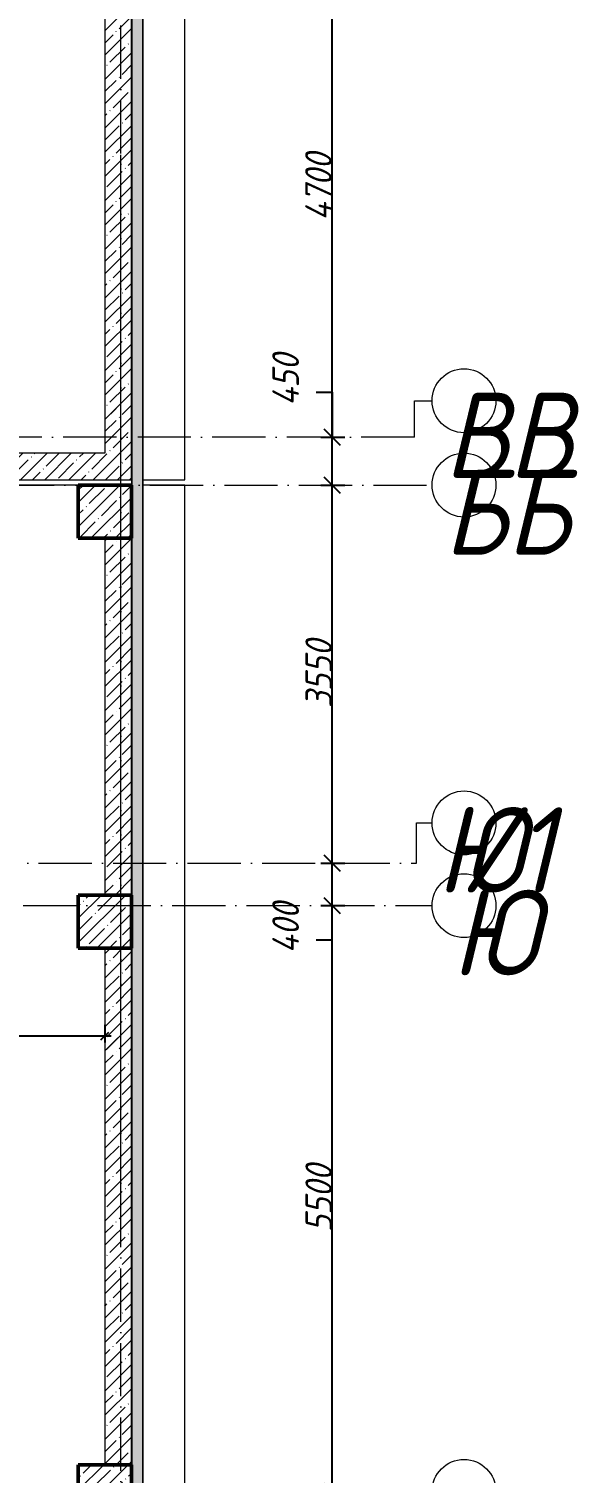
# Model space of a CAD drawing. Header units: millimetres. Extents: x -12989 to 629078, y -109036 to 555275.
# Drawn here: x 613924 to 619104, y 465630 to 479193 of the extents above; entities that cross this region are included whole.
import ezdxf

# ---------------------------------------------------------------- set-up
doc = ezdxf.new("R2010")
doc.units = ezdxf.units.MM
doc.linetypes.add('50_200_ШТРИХ_1Т_ш5_п1_п1_', pattern=[700, 500, -100, 0, -100])
for name, color, linetype, lineweight in [('A-____-____-DIMS', 7, 'Continuous', 9), ('A-FLOR-____-OTLN', 7, 'Continuous', 9), ('A-WALL-____-MCUT', 7, 'Continuous', 13), ('A-WALL-____-MCUT-1', 7, 'Continuous', 9), ('A-WALL-____-MCUT-3', 7, 'Continuous', 9), ('A-WALL-____-PATT-1', 7, 'Continuous', 9), ('A-WALL-FNSH-MCUT-1', 7, 'Continuous', 9), ('S-COLS-____-MCUT', 7, 'Continuous', 50), ('S-COLS-____-OTLN', 7, 'Continuous', 9), ('S-GRID-____-IDEN', 7, 'Continuous', 9), ('S-GRID-____-OTLN', 7, 'Continuous', 9), ('S-GRID-____-OTLN-1', 7, '50_200_ШТРИХ_1Т_ш5_п1_п1_', 9)]:
    doc.layers.add(name, color=color, linetype=linetype, lineweight=lineweight)
doc.styles.add('ISOCPEUR_I', font='isocpeui.ttf', dxfattribs={"width": 0.9, "height": 2.5})
doc.styles.add('ISOCPEUR_I_7', font='isocpeui.ttf', dxfattribs={"width": 0.9, "height": 90})
doc.styles.add('ISOCPEUR_I_9', font='isocpeui.ttf', dxfattribs={"width": 0.9, "height": 250})
doc.dimstyles.new('ISO-1_8_0_9К_СРЕДНИЙ_Кладочные', dxfattribs={"dimscale": 304.8, "dimtxt": 89.638306, "dimasz": 0.246063, "dimexe": 0.19685, "dimexo": 0, "dimgap": 0, "dimtad": 1, "dimdec": 3, "dimrnd": 0.001, "dimdsep": 46, "dimtxsty": 'ISOCPEUR_I_7', "dimblk1": 'OBLIQUE', "dimblk2": 'OBLIQUE', "dimsah": 1, "dimcen": 0.09, "dimdle": 0.19685, "dimazin": 0, "dimtfac": 1, "dimtdec": 4, "dimtix": 1, "dimtmove": 2, "dimatfit": 3, "dimfxl": 1, "dimtvp": 1, "dimtolj": 1, "dimtzin": 0, "dimarcsym": 2})
doc.dimstyles.new('ISO-2_5_0_9К_БОЛЬШОЙ_ОСИ', dxfattribs={"dimscale": 304.8, "dimtxt": 248.995294, "dimasz": 0.492126, "dimexe": 0.393701, "dimexo": 0, "dimgap": 0, "dimtad": 1, "dimdec": 0, "dimzin": 0, "dimdsep": 46, "dimtxsty": 'ISOCPEUR_I_9', "dimblk1": 'OBLIQUE', "dimblk2": 'OBLIQUE', "dimsah": 1, "dimcen": 0.09, "dimdle": 0.393701, "dimazin": 0, "dimtfac": 1, "dimtdec": 4, "dimtix": 1, "dimtmove": 0, "dimatfit": 3, "dimfxl": 1, "dimtvp": 1, "dimtolj": 1, "dimtzin": 0, "dimarcsym": 2})
doc.dimstyles.new('ISO-2_5_0_9К_БОЛЬШОЙ_ОСИ_1', dxfattribs={"dimscale": 304.8, "dimtxt": 248.995294, "dimasz": 0.492126, "dimexe": 0.393701, "dimexo": 0, "dimgap": 0, "dimtad": 1, "dimdec": 0, "dimzin": 0, "dimdsep": 46, "dimtxsty": 'ISOCPEUR_I_9', "dimblk1": 'OBLIQUE', "dimblk2": 'OBLIQUE', "dimsah": 1, "dimcen": 0.09, "dimdle": 0.393701, "dimazin": 0, "dimtfac": 1, "dimtdec": 4, "dimtix": 1, "dimtmove": 1, "dimatfit": 3, "dimfxl": 1, "dimtvp": 1, "dimtolj": 1, "dimtzin": 0, "dimarcsym": 2})
pattern_1 = [(45, (513638.8, 428127.92), (-114.04925, 114.04925), []), (45, (513752.85, 428127.92), (-114.04925, 114.04925), [201.612, -40.322, 3.353, -36.97])]
pattern_2 = [(45, (513638.8, 428127.92), (-114.04925, 114.04925), []), (45, (513752.85, 428127.92), (-114.04925, 114.04925), [201.612, -40.322, 3.353, -36.97])]
pattern_3 = [(45, (-101000, -46531.04), (-114.04925, 114.04925), []), (45, (-100885.95, -46531.04), (-114.04925, 114.04925), [201.613, -40.323, 3.353, -36.97])]
pattern_4 = [(45, (-101000, -42681.04), (-114.04925, 114.04925), []), (45, (-100885.95, -42681.04), (-114.04925, 114.04925), [201.613, -40.323, 3.353, -36.97])]

# ---------------------------------------------------------------- blocks, each defined once
blk = doc.blocks.new('BSC_Колонна _Прямоугольная - 500х500-V125-АР1_Кладочный план подвала в осях 1-64_Ю-ЯЯ')
at = {"layer": 'S-COLS-____-OTLN'}
h = blk.add_hatch(dxfattribs=at)
h.set_pattern_fill('FP_141', color=256, style=0, pattern_type=2)
h.set_pattern_definition(pattern_3)
h.paths.add_polyline_path([(-250, -250), (250, -250), (250, 250), (-250, 250)], flags=0)
at = {"layer": 'S-COLS-____-MCUT'}
for p, q in [((250, 250), (-250, 250)), ((-250, 250), (-250, -250)), ((250, -250), (250, 250)), ((-250, -250), (250, -250))]:
    blk.add_line(p, q, dxfattribs=at)
blk = doc.blocks.new('BSC_Колонна _Прямоугольная - 500х500-V127-АР1_Кладочный план подвала в осях 1-64_Ю-ЯЯ')
at = {"layer": 'S-COLS-____-OTLN'}
h = blk.add_hatch(dxfattribs=at)
h.set_pattern_fill('FP_143', color=256, style=0, pattern_type=2)
h.set_pattern_definition(pattern_4)
h.paths.add_polyline_path([(-250, -250), (250, -250), (250, 250), (-250, 250)], flags=0)
at = {"layer": 'S-COLS-____-MCUT'}
for p, q in [((250, 250), (-250, 250)), ((-250, 250), (-250, -250)), ((250, -250), (250, 250)), ((-250, -250), (250, -250))]:
    blk.add_line(p, q, dxfattribs=at)
blk = doc.blocks.new('Ось сетки - Круг_Ø6_00__ISO-2_5_0_9K_-25732049-АР1_Кладочный план подвала в осях 1-64_Ю-ЯЯ')
at = {"layer": 'S-GRID-____-IDEN'}
blk.add_circle((0, 0), 3, dxfattribs=at)
blk = doc.blocks.new('_Oblique')
at = {"color": 0, "linetype": 'ByBlock', "lineweight": -2}
blk.add_line((-0.5, -0.5), (0.5, 0.5), dxfattribs=at)
blk = doc.blocks.new('*D6588')
at = {"layer": 'A-____-____-DIMS', "color": 0, "lineweight": -2, "transparency": 16777216}
for p, q in [((616773, 470839), (616773, 471479)), ((616667, 471359), (616893, 471359)), ((616667, 470959), (616893, 470959)), ((616773, 470639), (616773, 470959)), ((616623, 470639), (616773, 470639))]:
    blk.add_line(p, q, dxfattribs=at)
at = {"layer": 'Defpoints', "color": 0, "transparency": 16777216}
for p in [(616667, 471359), (616773, 471359), (616667, 470959)]:
    blk.add_point(p, dxfattribs=at)
at = {"layer": 'A-____-____-DIMS', "color": 0, "lineweight": -2, "transparency": 16777216, "xscale": 150, "yscale": 150, "zscale": 150}
for p, rotation in [((616773, 471359), 90), ((616773, 470959), 270)]:
    blk.add_blockref('_Oblique', p, dxfattribs=dict(at, rotation=rotation))
at = {"layer": 'A-____-____-DIMS', "color": 0, "transparency": 16777216, "insert": (616212, 470510), "char_height": 250, "width": 591.84, "attachment_point": 1, "rotation": 90, "line_spacing_factor": 1.149209, "style": 'ISOCPEUR_I_9'}
blk.add_mtext('\\A1;400', dxfattribs=at)
blk = doc.blocks.new('*D6589')
at = {"layer": 'A-____-____-DIMS', "color": 0, "lineweight": -2, "transparency": 16777216}
for p, q in [((616773, 471239), (616773, 475029)), ((616667, 474909), (616893, 474909)), ((616667, 471359), (616893, 471359))]:
    blk.add_line(p, q, dxfattribs=at)
at = {"layer": 'Defpoints', "color": 0, "transparency": 16777216}
for p in [(616667, 474909), (616773, 474909), (616667, 471359)]:
    blk.add_point(p, dxfattribs=at)
at = {"layer": 'A-____-____-DIMS', "color": 0, "lineweight": -2, "transparency": 16777216, "xscale": 150, "yscale": 150, "zscale": 150}
for p, rotation in [((616773, 474909), 90), ((616773, 471359), 270)]:
    blk.add_blockref('_Oblique', p, dxfattribs=dict(at, rotation=rotation))
at = {"layer": 'A-____-____-DIMS', "color": 0, "transparency": 16777216, "insert": (616648, 473134), "char_height": 250, "width": 758.48, "attachment_point": 5, "rotation": 90, "style": 'ISOCPEUR_I_9'}
blk.add_mtext('\\A1;3550', dxfattribs=at)
blk = doc.blocks.new('*D6590')
at = {"layer": 'A-____-____-DIMS', "color": 0, "lineweight": -2, "transparency": 16777216}
for p, q in [((616623, 475782), (616773, 475782)), ((616773, 475782), (616773, 475359)), ((616773, 474789), (616773, 475479)), ((616667, 475359), (616893, 475359)), ((616667, 474909), (616893, 474909))]:
    blk.add_line(p, q, dxfattribs=at)
at = {"layer": 'Defpoints', "color": 0, "transparency": 16777216}
for p in [(616667, 475359), (616773, 475359), (616667, 474909)]:
    blk.add_point(p, dxfattribs=at)
at = {"layer": 'A-____-____-DIMS', "color": 0, "lineweight": -2, "transparency": 16777216, "xscale": 150, "yscale": 150, "zscale": 150}
for p, rotation in [((616773, 475359), 90), ((616773, 474909), 270)]:
    blk.add_blockref('_Oblique', p, dxfattribs=dict(at, rotation=rotation))
at = {"layer": 'A-____-____-DIMS', "color": 0, "transparency": 16777216, "insert": (616212, 475653), "char_height": 250, "width": 591.84, "attachment_point": 1, "rotation": 90, "line_spacing_factor": 1.149209, "style": 'ISOCPEUR_I_9'}
blk.add_mtext('\\A1;450', dxfattribs=at)
blk = doc.blocks.new('*D6591')
at = {"layer": 'A-____-____-DIMS', "color": 0, "lineweight": -2, "transparency": 16777216}
for p, q in [((616773, 475239), (616773, 480179)), ((616667, 480059), (616893, 480059)), ((616667, 475359), (616893, 475359))]:
    blk.add_line(p, q, dxfattribs=at)
at = {"layer": 'Defpoints', "color": 0, "transparency": 16777216}
for p in [(616667, 480059), (616773, 480059), (616667, 475359)]:
    blk.add_point(p, dxfattribs=at)
at = {"layer": 'A-____-____-DIMS', "color": 0, "lineweight": -2, "transparency": 16777216, "xscale": 150, "yscale": 150, "zscale": 150}
for p, rotation in [((616773, 480059), 90), ((616773, 475359), 270)]:
    blk.add_blockref('_Oblique', p, dxfattribs=dict(at, rotation=rotation))
at = {"layer": 'A-____-____-DIMS', "color": 0, "transparency": 16777216, "insert": (616646, 477709), "char_height": 250, "width": 781.46, "attachment_point": 5, "rotation": 90, "style": 'ISOCPEUR_I_9'}
blk.add_mtext('\\A1;4700', dxfattribs=at)
blk = doc.blocks.new('BSC_Колонна _Прямоугольная - 500х500-V36-АР1_Кладочный план подвала в осях 1-64_А-ГГ')
at = {"layer": 'S-COLS-____-OTLN'}
h = blk.add_hatch(dxfattribs=at)
h.set_pattern_fill('FP_47', color=256, style=0, pattern_type=2)
h.set_pattern_definition([(45, (-101000, -37331.04), (-114.04925, 114.04925), []), (45, (-100885.95, -37331.04), (-114.04925, 114.04925), [201.613, -40.323, 3.353, -36.97])])
h.paths.add_polyline_path([(-250, -250), (250, -250), (250, 250), (-250, 250)], flags=0)
at = {"layer": 'S-COLS-____-MCUT'}
for p, q in [((250, 250), (-250, 250)), ((-250, 250), (-250, -250)), ((250, -250), (250, 250)), ((-250, -250), (250, -250))]:
    blk.add_line(p, q, dxfattribs=at)
blk = doc.blocks.new('BSC_Колонна _Прямоугольная - 500х500-V128-АР1_Кладочный план подвала в осях 1-64_А-ГГ')
at = {"layer": 'S-COLS-____-OTLN'}
h = blk.add_hatch(dxfattribs=at)
h.set_pattern_fill('FP_144', color=256, style=0, pattern_type=2)
h.set_pattern_definition(pattern_3)
h.paths.add_polyline_path([(-250, -250), (250, -250), (250, 250), (-250, 250)], flags=0)
at = {"layer": 'S-COLS-____-MCUT'}
for p, q in [((250, 250), (-250, 250)), ((-250, 250), (-250, -250)), ((250, -250), (250, 250)), ((-250, -250), (250, -250))]:
    blk.add_line(p, q, dxfattribs=at)
blk = doc.blocks.new('BSC_Колонна _Прямоугольная - 500х500-V130-АР1_Кладочный план подвала в осях 1-64_А-ГГ')
at = {"layer": 'S-COLS-____-OTLN'}
h = blk.add_hatch(dxfattribs=at)
h.set_pattern_fill('FP_146', color=256, style=0, pattern_type=2)
h.set_pattern_definition(pattern_4)
h.paths.add_polyline_path([(-250, -250), (250, -250), (250, 250), (-250, 250)], flags=0)
at = {"layer": 'S-COLS-____-MCUT'}
for p, q in [((250, 250), (-250, 250)), ((-250, 250), (-250, -250)), ((250, -250), (250, 250)), ((-250, -250), (250, -250))]:
    blk.add_line(p, q, dxfattribs=at)
blk = doc.blocks.new('Ось сетки - Круг_Ø6_00__ISO-2_5_0_9K_-25732049-АР1_Кладочный план подвала в осях 1-64_А-ГГ')
at = {"layer": 'S-GRID-____-IDEN'}
blk.add_circle((0, 0), 3, dxfattribs=at)
blk = doc.blocks.new('*D6503')
at = {"layer": 'A-____-____-DIMS', "color": 0, "lineweight": -2, "transparency": 16777216}
for p, q in [((616773, 465339), (616773, 471079)), ((616667, 470959), (616893, 470959)), ((616667, 465459), (616893, 465459))]:
    blk.add_line(p, q, dxfattribs=at)
at = {"layer": 'Defpoints', "color": 0, "transparency": 16777216}
for p in [(616667, 470959), (616773, 470959), (616667, 465459)]:
    blk.add_point(p, dxfattribs=at)
at = {"layer": 'A-____-____-DIMS', "color": 0, "lineweight": -2, "transparency": 16777216, "xscale": 150, "yscale": 150, "zscale": 150}
for p, rotation in [((616773, 470959), 90), ((616773, 465459), 270)]:
    blk.add_blockref('_Oblique', p, dxfattribs=dict(at, rotation=rotation))
at = {"layer": 'A-____-____-DIMS', "color": 0, "transparency": 16777216, "insert": (616648, 468209), "char_height": 250, "width": 758.48, "attachment_point": 5, "rotation": 90, "style": 'ISOCPEUR_I_9'}
blk.add_mtext('\\A1;5500', dxfattribs=at)
blk = doc.blocks.new('*D6504')
at = {"layer": 'A-____-____-DIMS', "color": 0, "lineweight": -2, "transparency": 16777216}
for p, q in [((616773, 470839), (616773, 471479)), ((616667, 471359), (616893, 471359)), ((616667, 470959), (616893, 470959)), ((616773, 470639), (616773, 470959)), ((616623, 470639), (616773, 470639))]:
    blk.add_line(p, q, dxfattribs=at)
at = {"layer": 'Defpoints', "color": 0, "transparency": 16777216}
for p in [(616667, 471359), (616773, 471359), (616667, 470959)]:
    blk.add_point(p, dxfattribs=at)
at = {"layer": 'A-____-____-DIMS', "color": 0, "lineweight": -2, "transparency": 16777216, "xscale": 150, "yscale": 150, "zscale": 150}
for p, rotation in [((616773, 471359), 90), ((616773, 470959), 270)]:
    blk.add_blockref('_Oblique', p, dxfattribs=dict(at, rotation=rotation))
at = {"layer": 'A-____-____-DIMS', "color": 0, "transparency": 16777216, "insert": (616212, 470510), "char_height": 250, "width": 591.84, "attachment_point": 1, "rotation": 90, "line_spacing_factor": 1.149209, "style": 'ISOCPEUR_I_9'}
blk.add_mtext('\\A1;400', dxfattribs=at)
blk = doc.blocks.new('*D6367')
at = {"layer": 'A-____-____-DIMS', "color": 0, "lineweight": -2, "transparency": 16777216}
for p, q in [((614639, 469841), (614639, 469675)), ((609479, 469735), (614699, 469735)), ((609539, 469399), (609539, 469795))]:
    blk.add_line(p, q, dxfattribs=at)
at = {"layer": 'Defpoints', "color": 0, "transparency": 16777216}
for p in [(614639, 469841), (614639, 469735), (609539, 469399)]:
    blk.add_point(p, dxfattribs=at)
at = {"layer": 'A-____-____-DIMS', "color": 0, "lineweight": -2, "transparency": 16777216, "xscale": 75, "yscale": 75, "zscale": 75, "rotation": 180}
blk.add_blockref('_Oblique', (609539, 469735), dxfattribs=at)
at = {"layer": 'A-____-____-DIMS', "color": 0, "lineweight": -2, "transparency": 16777216, "xscale": 75, "yscale": 75, "zscale": 75}
blk.add_blockref('_Oblique', (614639, 469735), dxfattribs=at)
at = {"layer": 'A-____-____-DIMS', "color": 0, "transparency": 16777216, "insert": (612089, 469780), "char_height": 90, "width": 504.73, "attachment_point": 5, "style": 'ISOCPEUR_I_7'}
blk.add_mtext('\\A1;5100', dxfattribs=at)

msp = doc.modelspace()

# ---------------------------------------------------------------- hatches: boundary and pattern name
at = {"layer": 'A-WALL-____-PATT-1'}
h = msp.add_hatch(dxfattribs=at)
h.set_pattern_fill('FP_54', color=256, style=0, pattern_type=2)
h.set_pattern_definition([(0, (513638.804, 428127.92), (120.967, 69.841), [80.645, -161.29]), (120, (513638.804, 428127.92), (-120.96808, 69.84086), [80.645, -161.29]), (60, (513638.804, 428127.92), (-8e-05, 139.68186), [0, -161.29, 80.645, 0])])
h.paths.add_polyline_path([(614941.2613, 469608.9591), (614990.8036, 469608.9591), (614990.8036, 513910.9591), (614890.8036, 513910.9591), (614890.8036, 469608.9591)], flags=0)
h = msp.add_hatch(dxfattribs=at)
h.set_pattern_fill('FP_1', color=256, style=0, pattern_type=2)
h.set_pattern_definition(pattern_1)
h.paths.add_polyline_path([(614638.8036, 475208.9591), (614888.8036, 475208.9591), (614888.8036, 483308.9591), (614638.8036, 483308.9591), (614638.8036, 475665.223)], flags=0)
h = msp.add_hatch(dxfattribs=at)
h.set_pattern_fill('FP_1', color=256, style=0, pattern_type=2)
h.set_pattern_definition(pattern_2)
h.paths.add_polyline_path([(614888.8036, 475208.9591), (614888.8036, 475629.0977), (614638.8036, 475629.0977), (614638.8036, 475208.9591)], flags=0)
h = msp.add_hatch(dxfattribs=at)
h.set_pattern_fill('FP_91', color=256, style=0, pattern_type=2)
h.set_pattern_definition([(0, (513638.804, 428127.92), (120.968, 69.841), [80.645, -161.29]), (120, (513638.804, 428127.92), (-120.96808, 69.84086), [80.645, -161.29]), (60, (513638.804, 428127.92), (-8e-05, 139.68186), [0, -161.29, 80.645, 0])])
h.paths.add_polyline_path([(614990.8036, 426206.9591), (614990.8036, 475629.0977), (614890.8036, 475629.0977), (614890.8036, 426206.9591)], flags=0)
h = msp.add_hatch(dxfattribs=at)
h.set_pattern_fill('FP_1', color=256, style=0, pattern_type=2)
h.set_pattern_definition(pattern_1)
h.paths.add_polyline_path([(614888.8036, 474958.9591), (614888.8036, 475208.9591), (610488.8036, 475208.9591), (610488.8036, 474958.9591), (612602.86, 474958.9591)], flags=0)
h = msp.add_hatch(dxfattribs=at)
h.set_pattern_fill('FP_1', color=256, style=0, pattern_type=2)
h.set_pattern_definition(pattern_2)
h.paths.add_polyline_path([(614888.8036, 474958.9591), (614888.8036, 475208.9591), (610488.8036, 475208.9591), (610488.8036, 474958.9591), (612603.6164, 474958.9591)], flags=0)
h = msp.add_hatch(dxfattribs=at)
h.set_pattern_fill('FP_1', color=256, style=0, pattern_type=2)
h.set_pattern_definition(pattern_1)
h.paths.add_polyline_path([(614638.8036, 471058.9591), (614888.8036, 471058.9591), (614888.8036, 474408.9591), (614638.8036, 474408.9591)], flags=0)
h = msp.add_hatch(dxfattribs=at)
h.set_pattern_fill('FP_1', color=256, style=0, pattern_type=2)
h.set_pattern_definition(pattern_2)
h.paths.add_polyline_path([(614888.8036, 471058.9591), (614888.8036, 474408.9591), (614638.8036, 474408.9591), (614638.8036, 471058.9591)], flags=0)
h = msp.add_hatch(dxfattribs=at)
h.set_pattern_fill('FP_1', color=256, style=0, pattern_type=2)
h.set_pattern_definition(pattern_1)
h.paths.add_polyline_path([(614888.8036, 469608.9591), (614888.8036, 470558.9591), (614638.8036, 470558.9591), (614638.8036, 469608.9591)], flags=0)
h = msp.add_hatch(dxfattribs=at)
h.set_pattern_fill('FP_1', color=256, style=0, pattern_type=2)
h.set_pattern_definition(pattern_2)
h.paths.add_polyline_path([(614888.8036, 465708.9591), (614888.8036, 470558.9591), (614638.8036, 470558.9591), (614638.8036, 465708.9591)], flags=0)

# ---------------------------------------------------------------- linework, layer by layer
at = {"layer": 'A-FLOR-____-OTLN'}
for p, q in [((615388.8036, 474958.9591), (615388.8036, 511465.5908)), ((615388.8036, 474958.9591), (615388.8036, 475629.0977)), ((614388.8036, 474908.9591), (611488.8036, 474908.9591)), ((614388.8036, 474908.9591), (611488.8036, 474908.9591)), ((614998.8036, 474958.9591), (615388.8036, 474958.9591)), ((614998.8036, 474958.9591), (615388.8036, 474958.9591)), ((615388.8036, 474908.9591), (614998.8036, 474908.9591)), ((615388.8036, 474908.9591), (614998.8036, 474908.9591)), ((615388.8036, 469608.9591), (615388.8036, 474908.9591)), ((615388.8036, 425708.9591), (615388.8036, 474908.9591))]:
    msp.add_line(p, q, dxfattribs=at)
at = {"layer": 'A-WALL-____-MCUT'}
for p, q in [((614990.8036, 513910.9591), (614990.8036, 469608.9591)), ((614998.8036, 469608.9591), (614998.8036, 513918.9591)), ((614990.8036, 475629.0977), (614990.8036, 426106.9591)), ((614998.8036, 426098.9591), (614998.8036, 475629.0977))]:
    msp.add_line(p, q, dxfattribs=at)
at = {"layer": 'A-WALL-____-MCUT-1'}
for p, q in [((614638.8036, 483308.9591), (614638.8036, 475208.9591)), ((614888.8036, 475208.9591), (614888.8036, 483308.9591)), ((614638.8036, 475629.0977), (614638.8036, 475208.9591)), ((614888.8036, 474958.9591), (614888.8036, 475629.0977)), ((614638.8036, 475208.9591), (610738.8036, 475208.9591)), ((614638.8036, 475208.9591), (610738.8036, 475208.9591)), ((614888.8036, 474958.9591), (614888.8036, 475208.9591)), ((610488.8036, 474958.9591), (614888.8036, 474958.9591)), ((610488.8036, 474958.9591), (614888.8036, 474958.9591)), ((614638.8036, 474408.9591), (614638.8036, 471058.9591)), ((614638.8036, 474408.9591), (614638.8036, 471058.9591)), ((614888.8036, 471058.9591), (614888.8036, 474408.9591)), ((614888.8036, 471058.9591), (614888.8036, 474408.9591)), ((614638.8036, 470558.9591), (614638.8036, 469608.9591)), ((614638.8036, 470558.9591), (614638.8036, 465708.9591)), ((614888.8036, 469608.9591), (614888.8036, 470558.9591)), ((614888.8036, 465708.9591), (614888.8036, 470558.9591))]:
    msp.add_line(p, q, dxfattribs=at)
at = {"layer": 'A-WALL-____-MCUT-3'}
for p, q in [((614890.8036, 513810.9591), (614890.8036, 469608.9591)), ((614890.8036, 475629.0977), (614890.8036, 426206.9591))]:
    msp.add_line(p, q, dxfattribs=at)
at = {"layer": 'A-WALL-FNSH-MCUT-1'}
for p, q in [((614888.8036, 475208.9591), (614888.8036, 474908.9591)), ((614888.8036, 474958.9591), (614888.8036, 474908.9591)), ((614888.8036, 474408.9591), (614888.8036, 471058.9591)), ((614888.8036, 474408.9591), (614888.8036, 471058.9591)), ((614888.8036, 470558.9591), (614888.8036, 469608.9591)), ((614888.8036, 470558.9591), (614888.8036, 465708.9591))]:
    msp.add_line(p, q, dxfattribs=at)
at = {"layer": 'S-GRID-____-OTLN'}
for p, q in [((617547.6761, 475700.6957), (617713.2102, 475700.6957)), ((617547.6761, 475358.9591), (617547.6761, 475700.6957)), ((617547.6761, 475700.6957), (617713.2102, 475700.6957)), ((617547.6761, 475358.9591), (617547.6761, 475700.6957)), ((617568.0647, 471736.1977), (617713.2102, 471736.1977)), ((617568.0647, 471358.9591), (617568.0647, 471736.1977)), ((617568.0647, 471736.1977), (617713.2102, 471736.1977)), ((617568.0647, 471358.9591), (617568.0647, 471736.1977))]:
    msp.add_line(p, q, dxfattribs=at)
at = {"layer": 'S-GRID-____-OTLN-1'}
for p, q in [((614788.8036, 468222.3269), (614788.8036, 519020.7686)), ((614788.8036, 423645.3108), (614788.8036, 478008.8768)), ((617547.6761, 475358.9591), (606660.0679, 475358.9591)), ((617547.6761, 475358.9591), (606660.0679, 475358.9591)), ((606660.0679, 474908.9591), (617713.2102, 474908.9591)), ((606660.0679, 474908.9591), (617713.2102, 474908.9591)), ((588111.118, 471358.9591), (617568.0647, 471358.9591)), ((588111.118, 471358.9591), (617568.0647, 471358.9591)), ((580965.574, 470958.9591), (617713.2102, 470958.9591)), ((580965.574, 470958.9591), (617713.2102, 470958.9591))]:
    msp.add_line(p, q, dxfattribs=at)

# ---------------------------------------------------------------- block references
at = {"layer": 'S-COLS-____-OTLN'}
for name, p in [('BSC_Колонна _Прямоугольная - 500х500-V128-АР1_Кладочный план подвала в осях 1-64_А-ГГ', (614638.8036, 474658.9591)), ('BSC_Колонна _Прямоугольная - 500х500-V125-АР1_Кладочный план подвала в осях 1-64_Ю-ЯЯ', (614638.8036, 474658.9591)), ('BSC_Колонна _Прямоугольная - 500х500-V127-АР1_Кладочный план подвала в осях 1-64_Ю-ЯЯ', (614638.8036, 470808.9591)), ('BSC_Колонна _Прямоугольная - 500х500-V130-АР1_Кладочный план подвала в осях 1-64_А-ГГ', (614638.8036, 470808.9591)), ('BSC_Колонна _Прямоугольная - 500х500-V36-АР1_Кладочный план подвала в осях 1-64_А-ГГ', (614638.8036, 465458.9591))]:
    msp.add_blockref(name, p, dxfattribs=at)
at = {"layer": 'S-GRID-____-IDEN', "xscale": 99.99999999999993, "yscale": 99.99999999999993, "zscale": 99.99999999999993}
for name, p, rotation in [('Ось сетки - Круг_Ø6_00__ISO-2_5_0_9K_-25732049-АР1_Кладочный план подвала в осях 1-64_Ю-ЯЯ', (618013.2102, 475700.6957), 89.99999999999982), ('Ось сетки - Круг_Ø6_00__ISO-2_5_0_9K_-25732049-АР1_Кладочный план подвала в осях 1-64_А-ГГ', (618013.2102, 475700.6957), 89.99999999999982), ('Ось сетки - Круг_Ø6_00__ISO-2_5_0_9K_-25732049-АР1_Кладочный план подвала в осях 1-64_Ю-ЯЯ', (618013.2102, 474908.9591), 269.9999999999995), ('Ось сетки - Круг_Ø6_00__ISO-2_5_0_9K_-25732049-АР1_Кладочный план подвала в осях 1-64_А-ГГ', (618013.2102, 474908.9591), 269.9999999999995), ('Ось сетки - Круг_Ø6_00__ISO-2_5_0_9K_-25732049-АР1_Кладочный план подвала в осях 1-64_Ю-ЯЯ', (618013.2102, 471736.1977), 269.9999999999994), ('Ось сетки - Круг_Ø6_00__ISO-2_5_0_9K_-25732049-АР1_Кладочный план подвала в осях 1-64_А-ГГ', (618013.2102, 471736.1977), 269.9999999999994), ('Ось сетки - Круг_Ø6_00__ISO-2_5_0_9K_-25732049-АР1_Кладочный план подвала в осях 1-64_Ю-ЯЯ', (618013.2102, 470958.9591), 269.9999999999995), ('Ось сетки - Круг_Ø6_00__ISO-2_5_0_9K_-25732049-АР1_Кладочный план подвала в осях 1-64_А-ГГ', (618013.2102, 470958.9591), 269.9999999999995), ('Ось сетки - Круг_Ø6_00__ISO-2_5_0_9K_-25732049-АР1_Кладочный план подвала в осях 1-64_А-ГГ', (618013.2102, 465458.9591), 269.9999999999995)]:
    msp.add_blockref(name, p, dxfattribs=dict(at, rotation=rotation))

# ---------------------------------------------------------------- texts
at = {"layer": 'S-GRID-____-IDEN', "char_height": 800, "attachment_point": 1, "style": 'ISOCPEUR_I'}
for s, insert, width in [('ВВ', (617828.1397, 475776.7715), 447.341625), ('ВВ', (617828.1397, 475776.7715), 447.341625), ('ББ', (617822.9807, 475055.5916), 447.341625), ('ББ', (617822.9807, 475055.5916), 447.341625), ('\\fISOCPEUR|b0|i1|c204|p34|;\\W.9;Ю', (617754.5807, 471882.8302), 266.961937), ('\\fISOCPEUR|b0|i1|c204|p34|;\\W.9;Ю', (617754.5807, 471882.8302), 266.961937), ('/1', (617974.8463, 471882.8302), 346.329), ('/1', (617974.8463, 471882.8302), 346.329), ('\\fISOCPEUR|b0|i1|c204|p34|;\\W.9;Ю', (617897.2307, 471105.5916), 266.961937), ('\\fISOCPEUR|b0|i1|c204|p34|;\\W.9;Ю', (617897.2307, 471105.5916), 266.961937)]:
    msp.add_mtext(s, dxfattribs=dict(at, insert=insert, width=width))

# ---------------------------------------------------------------- dimensions: what is measured, and where the dimension line sits
at = {"layer": 'A-____-____-DIMS'}
for base, p1, p2, override, picture, middle in [((616773.045, 480058.9591), (616666.979, 475358.9591), (616666.979, 480058.9591), {"dimtxt": 400, "dimpost": '<>', "dimfxl": 4700}, '*D6591', (616646.4352, 477708.9591)), ((616773.045, 474908.9591), (616666.979, 471358.9591), (616666.979, 474908.9591), {"dimtxt": 400, "dimpost": '<>', "dimfxl": 3550}, '*D6589', (616648.045, 473133.9591)), ((616773.045, 470958.9591), (616666.979, 465458.9591), (616666.979, 470958.9591), {"dimtxt": 400, "dimpost": '<>', "dimfxl": 5500}, '*D6503', (616648.045, 468208.9591))]:
    dim = msp.add_linear_dim(base=base, p1=p1, p2=p2, angle=90, dimstyle='ISO-2_5_0_9К_БОЛЬШОЙ_ОСИ', override=override, dxfattribs=at)
    dim.commit()
    dim.dimension.update_dxf_attribs({"geometry": picture, "text_midpoint": middle})
for base, p1, p2, override, picture, middle in [((616773.045, 475358.9591), (616666.979, 474908.9591), (616666.979, 475358.9591), {"dimtxt": 400, "dimpost": '<>', "dimfxl": 450}, '*D6590', (616613.0978, 475781.984)), ((616773.045, 471358.9591), (616666.979, 470958.9591), (616666.979, 471358.9591), {"dimtxt": 400, "dimpost": '<>', "dimfxl": 400}, '*D6588', (616613.0978, 470639.2559)), ((616773.045, 471358.9591), (616666.979, 470958.9591), (616666.979, 471358.9591), {"dimtxt": 400, "dimpost": '<>', "dimfxl": 400}, '*D6504', (616613.0978, 470639.2559))]:
    dim = msp.add_linear_dim(base=base, p1=p1, p2=p2, angle=90, dimstyle='ISO-2_5_0_9К_БОЛЬШОЙ_ОСИ_1', override=override, dxfattribs=at)
    dim.commit()
    dim.dimension.update_dxf_attribs({"geometry": picture, "text_midpoint": middle, "dimtype": 160, "text_rotation": 90})
dim = msp.add_linear_dim(base=(614638.8036, 469735.2721), p1=(609538.8036, 469398.9591), p2=(614638.8036, 469841.3381), dimstyle='ISO-1_8_0_9К_СРЕДНИЙ_Кладочные', override={"dimtxt": 400, "dimpost": '<>', "dimfxl": 5119.150234}, dxfattribs=at)
dim.commit()
dim.dimension.update_dxf_attribs({"geometry": '*D6367', "text_midpoint": (612088.8036, 469780.2721)})

doc.saveas('drawing.dxf')
